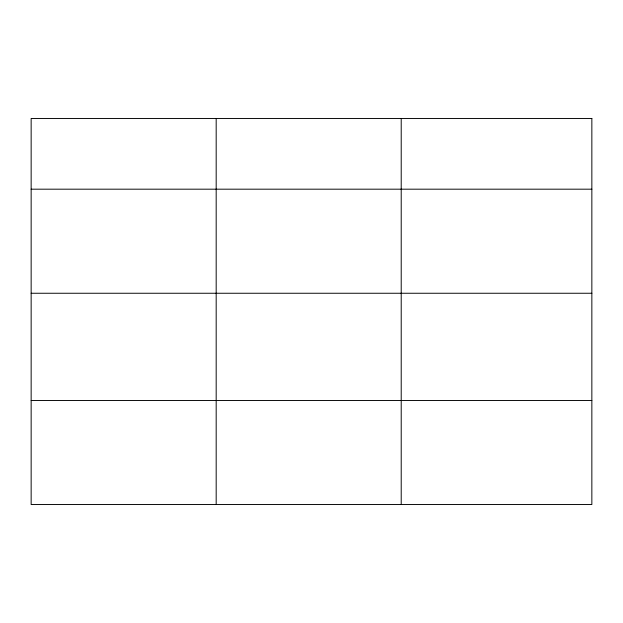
<?xml version="1.0" encoding="UTF-8"?>
<svg xmlns="http://www.w3.org/2000/svg" width="623" height="623" viewBox="0 0 623 623"><rect width="100%" height="100%" fill="white"/><g stroke="black" fill="none" stroke-linecap="round" stroke-linejoin="round"><path stroke-width="0.93" d="M31.15 189.182L591.85 189.182M31.15 293.254L591.85 293.254M31.15 400.472L591.85 400.472M401.212 118.463L401.212 504.537M216.181 118.463L216.181 504.537M591.85 118.463L31.15 118.463L31.15 504.537L591.85 504.537L591.85 118.463"/></g></svg>
